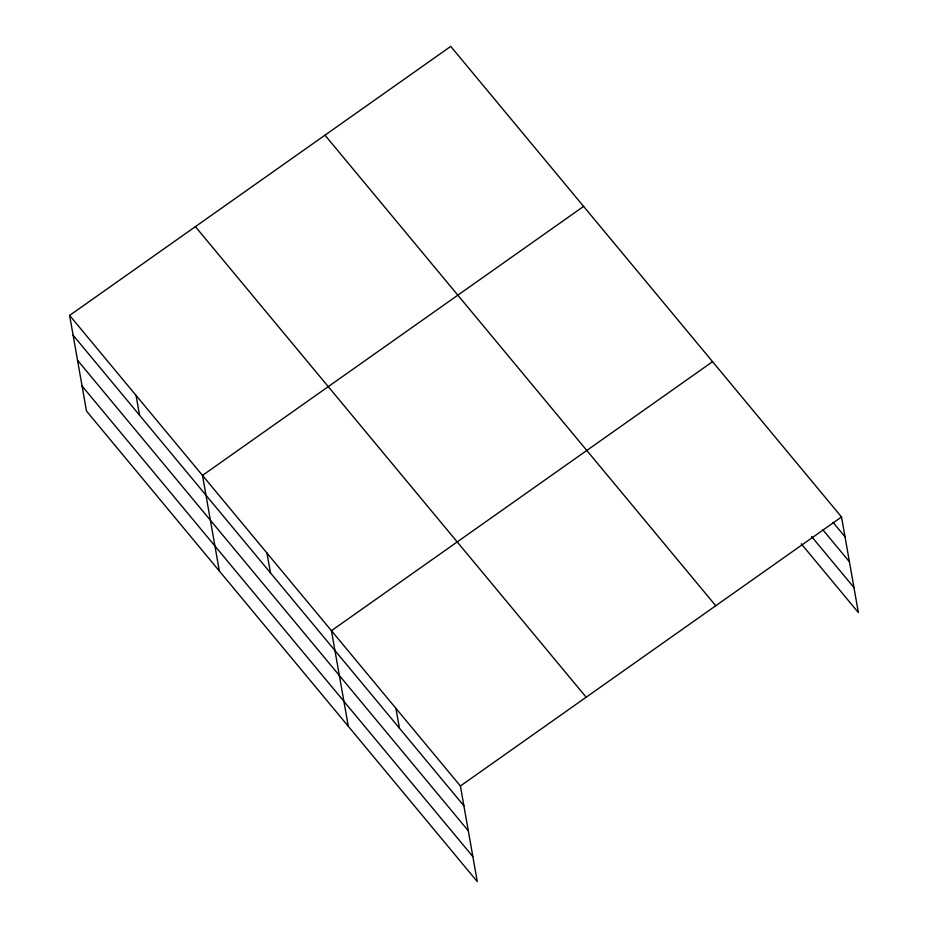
<?xml version="1.0" encoding="UTF-8"?>
<svg xmlns="http://www.w3.org/2000/svg" width="928" height="928" viewBox="0 0 928 928"><rect width="100%" height="100%" fill="white"/><g stroke="black" fill="none" stroke-linecap="round" stroke-linejoin="round"><path stroke-width="1.39" d="M69.623 315.416L460.404 785.993L477.259 881.6L86.478 411.023L69.623 315.416L450.741 46.4L841.522 516.977L858.377 612.584L801.27 543.808M583.608 206.399L202.49 475.414L219.344 571.022M712.565 361.688L331.447 630.704L348.302 726.311M460.404 785.993L841.522 516.977M833.042 522.371L845.014 536.79M822.707 529.633L849.422 561.8M811.594 536.546L853.969 587.575M324.974 135.175L715.755 605.752M195.39 226.641L586.171 697.218M73.115 335.228L463.896 805.806M77.523 360.238L468.304 830.815M82.07 386.013L472.851 856.59M395.92 708.354L399.423 728.155M266.962 553.053L270.466 572.866M136.056 395.409L139.548 415.222"/></g></svg>
